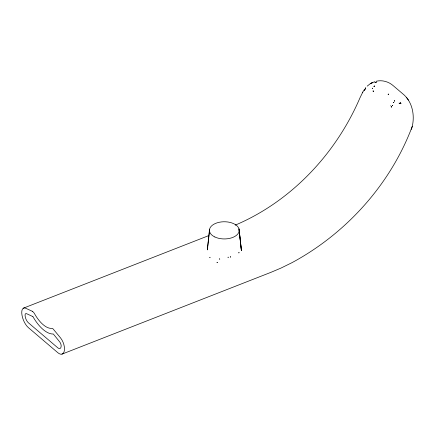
<?xml version="1.0" encoding="UTF-8"?>
<svg xmlns="http://www.w3.org/2000/svg" width="435" height="435" viewBox="0 0 435 435"><rect width="100%" height="100%" fill="white"/><g stroke="black" fill="none" stroke-linecap="round" stroke-linejoin="round"><path stroke-width="0.65" d="M364.563 90.099L364.535 90.393L365.743 87.756L364.617 90.034M207.473 248.717L209.491 229.631M209.491 231.094L207.332 249.897L207.751 247.172M241.333 249.984L241.376 250.435L239 228.886L241.392 250.337L239.217 230.338M61.966 354.139L270.771 272.402L280.977 268.08L291.803 262.767C346.244 233.492 390.565 184.266 412.293 126.291C414.772 115.427 412.538 102.703 404.082 94.933L393.387 85.825C388.787 81.655 382.169 79.752 376.096 81.269M390.483 105.944L390.641 105.71M411.412 129.44L412.293 126.291M362.812 92.062L360.017 97.728C336.163 153.533 291.428 201.307 235.237 225.14M374.274 86.201L374.568 86.402L374.589 85.967L373.823 86.527L374.372 86.027M362.404 92.769L364.166 89.817M373.344 90.98L373.491 91.47L372.909 90.926L373.638 91.274M367.173 86.152L370.593 83.438L374.747 81.677M376.009 82.123L376.416 82.123L374.85 82.726L376.079 82.095M23.332 308.192L208.724 235.623M400.635 103.084L400.945 103.405L399.357 103.595L399.107 102.959L399.46 103.546L400.945 103.405L400.461 102.6L400.7 103.062M406.366 97.282L408.405 100.066M391.669 106.439L391.614 107.168L391.669 106.439M238.956 252.49L238.897 252.882L238.956 252.49M209.947 257.417L209.904 257.694L209.947 257.417M394.534 100.577L394.697 101.197L394.534 100.577M388.422 94.058L388.172 94.699L388.422 94.058M393.805 102.524L393.37 102.415L393.805 102.524M230.588 256.71L230.398 257.118L230.588 256.71M392.511 105.411L392.381 105.672L392.169 105.357L392.511 105.411M372.268 88.174L372.382 88.506L372.268 88.174M217.408 262.392L217.021 262.55L217.408 262.392M371.343 83.264L370.484 83.776L372.567 82.558L371.343 83.264M219.631 258.836L219.751 259.184L219.631 258.836M228.114 257.167L228.125 257.455L228.114 257.167M32.429 311.346L25.703 308.236A9.526 4.366 68.6 0 0 21.75 312.923A11.914 5.459 68.6 0 0 28.416 327.658L57.828 352.703A11.914 5.459 68.6 0 0 64.494 349.321A9.526 4.366 68.6 0 0 60.547 337.908L53.141 328.98A4.763 2.18 68.6 0 0 51.711 328.365A28.645 13.126 68.6 0 1 34.539 313.738A4.763 2.18 68.6 0 0 33.109 311.922L32.429 311.346M32.87 316.582L26.568 313.673A3.572 1.637 68.6 0 0 25.083 315.429A5.954 2.73 68.6 0 0 28.416 322.797L57.828 347.842A5.954 2.73 68.6 0 0 61.161 346.151A3.572 1.637 68.6 0 0 59.682 341.872L53.331 334.004A34.604 15.856 68.6 0 1 32.919 316.62L32.919 316.62M214.825 236.966A14.888 8.597 0 0 0 239.005 231.79A14.888 8.597 0 0 0 219.148 222.29A14.888 8.597 0 0 0 214.825 236.966"/></g></svg>
